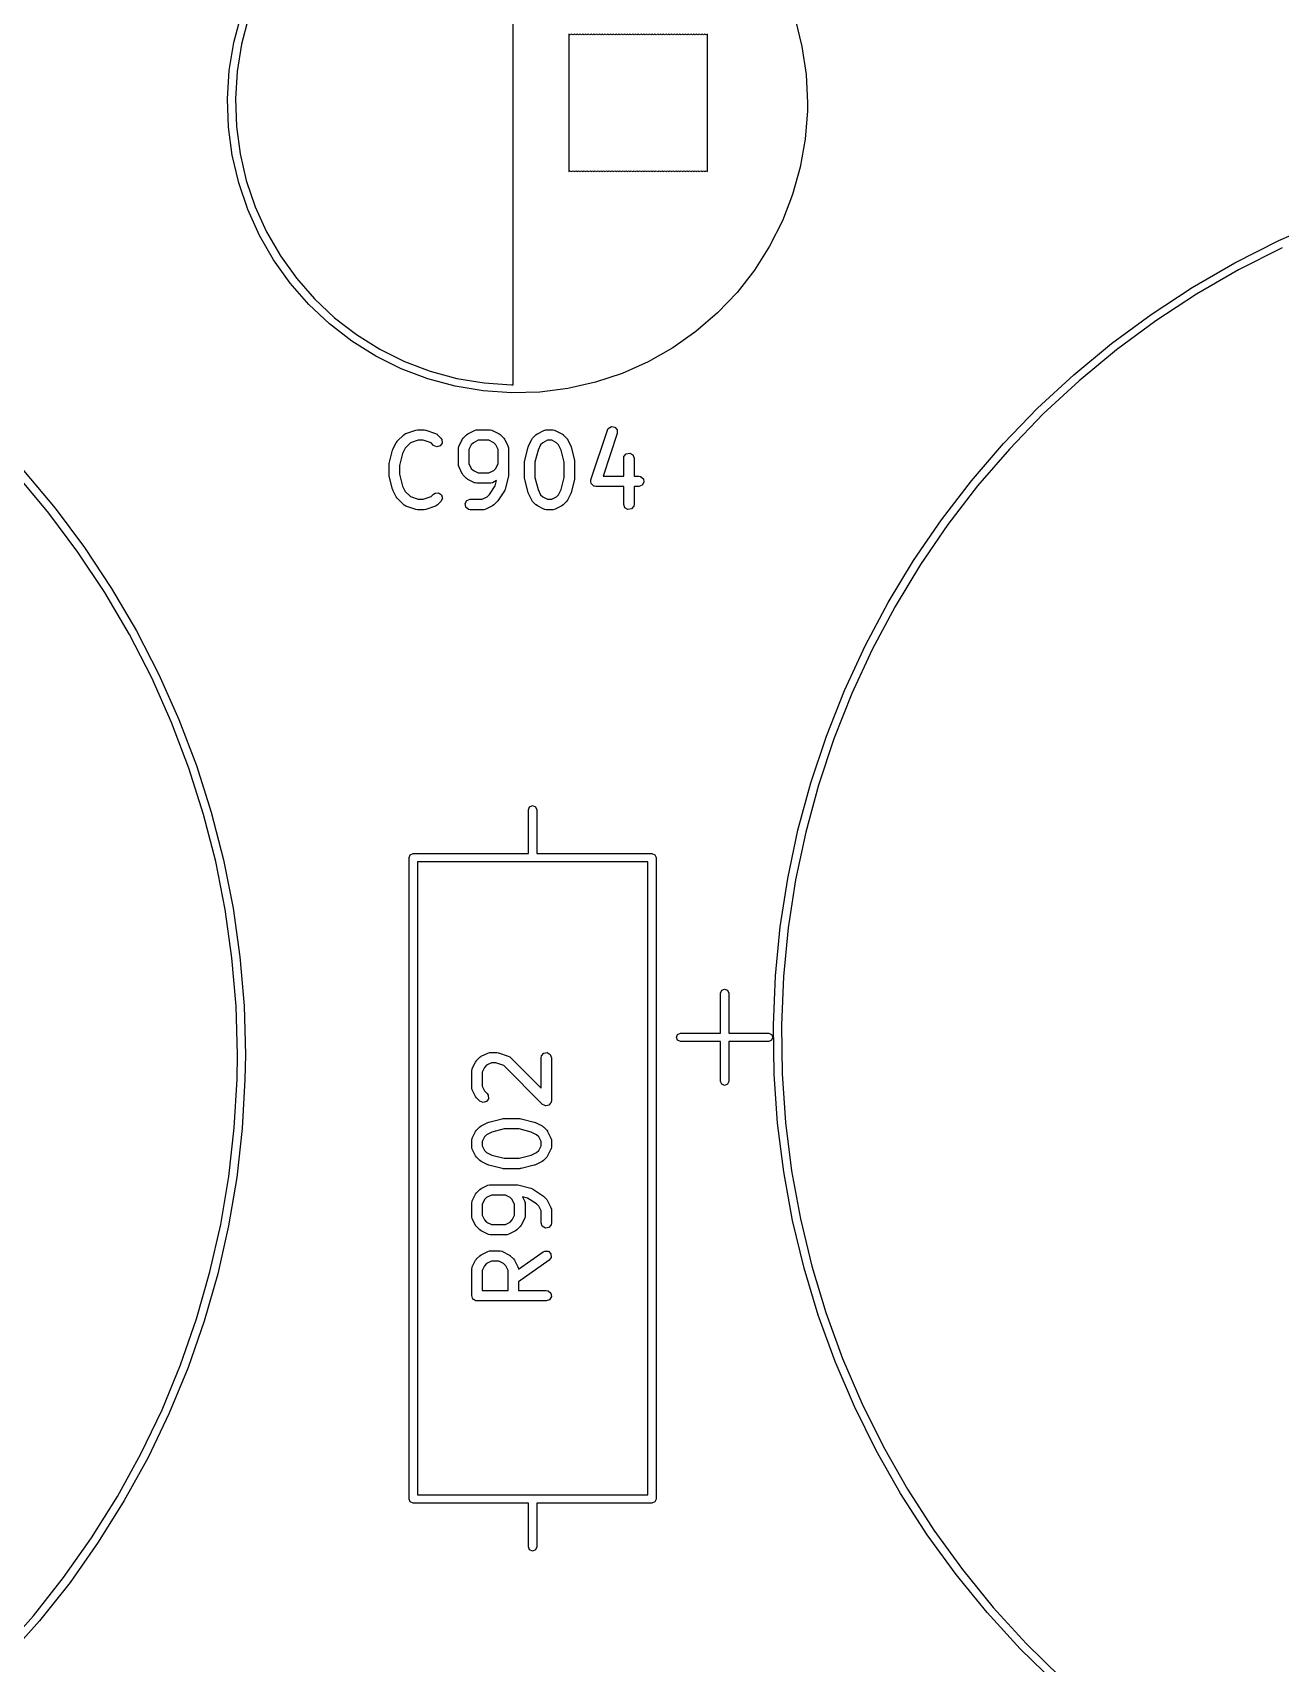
# Model space of a CAD drawing. Extents: x 77.3 to 150, y -138.2 to -51.5.
# Drawn here: x 113.95 to 131.94, y -125.1 to -101.6 of the extents above; entities that cross this region are included whole.
import ezdxf

# ---------------------------------------------------------------- set-up
doc = ezdxf.new("R2010")
doc.units = 0
doc.layers.add('BLACK', color=7, linetype='CONTINUOUS')

msp = doc.modelspace()

# ---------------------------------------------------------------- linework, layer by layer
at = {"layer": 'BLACK', "linetype": 'CONTINUOUS'}
for p, q in [((120.881, -106.679), (120.881, -98.5549)), ((116.852, -101.747), (116.957, -101.352)), ((117.066, -101.387), (116.965, -101.771)), ((124.942, -101.408), (125.041, -101.804)), ((121.682, -101.628), (121.681, -101.628)), ((121.681, -101.628), (121.681, -103.604)), ((121.702, -101.636), (121.682, -101.628)), ((121.722, -101.628), (121.702, -101.636)), ((121.742, -101.636), (121.722, -101.628)), ((121.762, -101.628), (121.742, -101.636)), ((121.782, -101.636), (121.762, -101.628)), ((121.802, -101.628), (121.782, -101.636)), ((121.822, -101.636), (121.802, -101.628)), ((121.842, -101.628), (121.822, -101.636)), ((121.862, -101.636), (121.842, -101.628)), ((121.882, -101.628), (121.862, -101.636)), ((121.902, -101.636), (121.882, -101.628)), ((121.922, -101.628), (121.902, -101.636)), ((121.942, -101.636), (121.922, -101.628)), ((121.962, -101.628), (121.942, -101.636)), ((121.982, -101.636), (121.962, -101.628)), ((122.002, -101.628), (121.982, -101.636)), ((122.022, -101.636), (122.002, -101.628)), ((122.042, -101.628), (122.022, -101.636)), ((122.062, -101.636), (122.042, -101.628)), ((122.082, -101.628), (122.062, -101.636)), ((122.102, -101.636), (122.082, -101.628)), ((122.122, -101.628), (122.102, -101.636)), ((122.142, -101.636), (122.122, -101.628)), ((122.162, -101.628), (122.142, -101.636)), ((122.182, -101.636), (122.162, -101.628)), ((122.202, -101.628), (122.182, -101.636)), ((122.222, -101.636), (122.202, -101.628)), ((122.242, -101.628), (122.222, -101.636)), ((122.262, -101.636), (122.242, -101.628)), ((122.282, -101.628), (122.262, -101.636)), ((122.302, -101.636), (122.282, -101.628)), ((122.322, -101.628), (122.302, -101.636)), ((122.342, -101.636), (122.322, -101.628)), ((122.362, -101.628), (122.342, -101.636)), ((122.382, -101.636), (122.362, -101.628)), ((122.402, -101.628), (122.382, -101.636)), ((122.422, -101.636), (122.402, -101.628)), ((122.442, -101.628), (122.422, -101.636)), ((122.462, -101.636), (122.442, -101.628)), ((122.482, -101.628), (122.462, -101.636)), ((122.502, -101.636), (122.482, -101.628)), ((122.522, -101.628), (122.502, -101.636)), ((122.542, -101.636), (122.522, -101.628)), ((122.562, -101.628), (122.542, -101.636)), ((122.582, -101.636), (122.562, -101.628)), ((122.602, -101.628), (122.582, -101.636)), ((122.622, -101.636), (122.602, -101.628)), ((122.642, -101.628), (122.622, -101.636)), ((122.662, -101.636), (122.642, -101.628)), ((122.682, -101.628), (122.662, -101.636)), ((122.702, -101.636), (122.682, -101.628)), ((122.722, -101.628), (122.702, -101.636)), ((122.742, -101.636), (122.722, -101.628)), ((122.762, -101.628), (122.742, -101.636)), ((122.782, -101.636), (122.762, -101.628)), ((122.802, -101.628), (122.782, -101.636)), ((122.822, -101.636), (122.802, -101.628)), ((122.842, -101.628), (122.822, -101.636)), ((122.862, -101.636), (122.842, -101.628)), ((122.882, -101.628), (122.862, -101.636)), ((122.902, -101.636), (122.882, -101.628)), ((122.922, -101.628), (122.902, -101.636)), ((122.942, -101.636), (122.922, -101.628)), ((122.962, -101.628), (122.942, -101.636)), ((122.982, -101.636), (122.962, -101.628)), ((123.002, -101.628), (122.982, -101.636)), ((123.022, -101.636), (123.002, -101.628)), ((123.042, -101.628), (123.022, -101.636)), ((123.062, -101.636), (123.042, -101.628)), ((123.082, -101.628), (123.062, -101.636)), ((123.102, -101.636), (123.082, -101.628)), ((123.122, -101.628), (123.102, -101.636)), ((123.142, -101.636), (123.122, -101.628)), ((123.162, -101.628), (123.142, -101.636)), ((123.182, -101.636), (123.162, -101.628)), ((123.202, -101.628), (123.182, -101.636)), ((123.222, -101.636), (123.202, -101.628)), ((123.242, -101.628), (123.222, -101.636)), ((123.262, -101.636), (123.242, -101.628)), ((123.282, -101.628), (123.262, -101.636)), ((123.302, -101.636), (123.282, -101.628)), ((123.322, -101.628), (123.302, -101.636)), ((123.342, -101.636), (123.322, -101.628)), ((123.362, -101.628), (123.342, -101.636)), ((123.382, -101.636), (123.362, -101.628)), ((123.402, -101.628), (123.382, -101.636)), ((123.422, -101.636), (123.402, -101.628)), ((123.442, -101.628), (123.422, -101.636)), ((123.462, -101.636), (123.442, -101.628)), ((123.482, -101.628), (123.462, -101.636)), ((123.502, -101.636), (123.482, -101.628)), ((123.522, -101.628), (123.502, -101.636)), ((123.542, -101.636), (123.522, -101.628)), ((123.562, -101.628), (123.542, -101.636)), ((123.582, -101.636), (123.562, -101.628)), ((123.602, -101.628), (123.582, -101.636)), ((123.622, -101.636), (123.602, -101.628)), ((123.642, -101.628), (123.622, -101.636)), ((123.662, -101.636), (123.642, -101.628)), ((123.682, -101.628), (123.662, -101.636)), ((123.682, -103.604), (123.682, -101.628)), ((116.787, -102.15), (116.852, -101.747)), ((116.965, -101.771), (116.901, -102.163)), ((125.041, -101.804), (125.101, -102.208)), ((116.761, -102.558), (116.787, -102.15)), ((116.901, -102.163), (116.876, -102.559)), ((125.101, -102.208), (125.121, -102.616)), ((116.761, -102.559), (116.761, -102.558)), ((116.776, -102.966), (116.761, -102.559)), ((116.876, -102.559), (116.89, -102.956)), ((125.121, -102.616), (125.119, -102.733)), ((125.119, -102.733), (125.088, -103.14)), ((116.83, -103.371), (116.776, -102.966)), ((116.89, -102.956), (116.943, -103.35)), ((116.943, -103.35), (117.033, -103.736)), ((125.088, -103.14), (125.017, -103.542)), ((116.923, -103.768), (116.83, -103.371)), ((121.681, -103.604), (121.682, -103.604)), ((121.682, -103.604), (121.702, -103.596)), ((121.702, -103.596), (121.722, -103.604)), ((121.722, -103.604), (121.742, -103.596)), ((121.742, -103.596), (121.762, -103.604)), ((121.762, -103.604), (121.782, -103.596)), ((121.782, -103.596), (121.802, -103.604)), ((121.802, -103.604), (121.822, -103.596)), ((121.822, -103.596), (121.842, -103.604)), ((121.842, -103.604), (121.862, -103.596)), ((121.862, -103.596), (121.882, -103.604)), ((121.882, -103.604), (121.902, -103.596)), ((121.902, -103.596), (121.922, -103.604)), ((121.922, -103.604), (121.942, -103.596)), ((121.942, -103.596), (121.962, -103.604)), ((121.962, -103.604), (121.982, -103.596)), ((121.982, -103.596), (122.002, -103.604)), ((122.002, -103.604), (122.022, -103.596)), ((122.022, -103.596), (122.042, -103.604)), ((122.042, -103.604), (122.062, -103.596)), ((122.062, -103.596), (122.082, -103.604)), ((122.082, -103.604), (122.102, -103.596)), ((122.102, -103.596), (122.122, -103.604)), ((122.122, -103.604), (122.142, -103.596)), ((122.142, -103.596), (122.162, -103.604)), ((122.162, -103.604), (122.182, -103.596)), ((122.182, -103.596), (122.202, -103.604)), ((122.202, -103.604), (122.222, -103.596)), ((122.222, -103.596), (122.242, -103.604)), ((122.242, -103.604), (122.262, -103.596)), ((122.262, -103.596), (122.282, -103.604)), ((122.282, -103.604), (122.302, -103.596)), ((122.302, -103.596), (122.322, -103.604)), ((122.322, -103.604), (122.342, -103.596)), ((122.342, -103.596), (122.362, -103.604)), ((122.362, -103.604), (122.382, -103.596)), ((122.382, -103.596), (122.402, -103.604)), ((122.402, -103.604), (122.422, -103.596)), ((122.422, -103.596), (122.442, -103.604)), ((122.442, -103.604), (122.462, -103.596)), ((122.462, -103.596), (122.482, -103.604)), ((122.482, -103.604), (122.502, -103.596)), ((122.502, -103.596), (122.522, -103.604)), ((122.522, -103.604), (122.542, -103.596)), ((122.542, -103.596), (122.562, -103.604)), ((122.562, -103.604), (122.582, -103.596)), ((122.582, -103.596), (122.602, -103.604)), ((122.602, -103.604), (122.622, -103.596)), ((122.622, -103.596), (122.642, -103.604)), ((122.642, -103.604), (122.662, -103.596)), ((122.662, -103.596), (122.682, -103.604)), ((122.682, -103.604), (122.702, -103.596)), ((122.702, -103.596), (122.722, -103.604)), ((122.722, -103.604), (122.742, -103.596)), ((122.742, -103.596), (122.762, -103.604)), ((122.762, -103.604), (122.782, -103.596)), ((122.782, -103.596), (122.802, -103.604)), ((122.802, -103.604), (122.822, -103.596)), ((122.822, -103.596), (122.842, -103.604)), ((122.842, -103.604), (122.862, -103.596)), ((122.862, -103.596), (122.882, -103.604)), ((122.882, -103.604), (122.902, -103.596)), ((122.902, -103.596), (122.922, -103.604)), ((122.922, -103.604), (122.942, -103.596)), ((122.942, -103.596), (122.962, -103.604)), ((122.962, -103.604), (122.982, -103.596)), ((122.982, -103.596), (123.002, -103.604)), ((123.002, -103.604), (123.022, -103.596)), ((123.022, -103.596), (123.042, -103.604)), ((123.042, -103.604), (123.062, -103.596)), ((123.062, -103.596), (123.082, -103.604)), ((123.082, -103.604), (123.102, -103.596)), ((123.102, -103.596), (123.122, -103.604)), ((123.122, -103.604), (123.142, -103.596)), ((123.142, -103.596), (123.162, -103.604)), ((123.162, -103.604), (123.182, -103.596)), ((123.182, -103.596), (123.202, -103.604)), ((123.202, -103.604), (123.222, -103.596)), ((123.222, -103.596), (123.242, -103.604)), ((123.242, -103.604), (123.262, -103.596)), ((123.262, -103.596), (123.282, -103.604)), ((123.282, -103.604), (123.302, -103.596)), ((123.302, -103.596), (123.322, -103.604)), ((123.322, -103.604), (123.342, -103.596)), ((123.342, -103.596), (123.362, -103.604)), ((123.362, -103.604), (123.382, -103.596)), ((123.382, -103.596), (123.402, -103.604)), ((123.402, -103.604), (123.422, -103.596)), ((123.422, -103.596), (123.442, -103.604)), ((123.442, -103.604), (123.462, -103.596)), ((123.462, -103.596), (123.482, -103.604)), ((123.482, -103.604), (123.502, -103.596)), ((123.502, -103.596), (123.522, -103.604)), ((123.522, -103.604), (123.542, -103.596)), ((123.542, -103.596), (123.562, -103.604)), ((123.562, -103.604), (123.582, -103.596)), ((123.582, -103.596), (123.602, -103.604)), ((123.602, -103.604), (123.622, -103.596)), ((123.622, -103.596), (123.642, -103.604)), ((123.642, -103.604), (123.662, -103.596)), ((123.662, -103.596), (123.682, -103.604)), ((125.017, -103.542), (124.907, -103.935)), ((117.054, -104.155), (116.923, -103.768)), ((117.033, -103.736), (117.161, -104.112)), ((124.907, -103.935), (124.76, -104.316)), ((117.223, -104.527), (117.054, -104.155)), ((117.161, -104.112), (117.326, -104.474)), ((117.427, -104.88), (117.223, -104.527)), ((117.326, -104.474), (117.524, -104.818)), ((124.76, -104.316), (124.575, -104.681)), ((131.912, -104.601), (132.561, -104.318)), ((124.575, -104.681), (124.357, -105.025)), ((131.28, -104.921), (131.912, -104.601)), ((131.961, -104.705), (131.334, -105.022)), ((117.665, -105.212), (117.427, -104.88)), ((117.524, -104.818), (117.755, -105.141)), ((130.666, -105.275), (131.28, -104.921)), ((117.934, -105.52), (117.665, -105.212)), ((117.755, -105.141), (118.017, -105.44)), ((124.357, -105.025), (124.105, -105.347)), ((131.334, -105.022), (130.727, -105.373)), ((118.017, -105.44), (118.306, -105.712)), ((124.105, -105.347), (123.824, -105.643)), ((130.074, -105.663), (130.666, -105.275)), ((130.727, -105.373), (130.139, -105.757)), ((118.232, -105.799), (117.934, -105.52)), ((118.306, -105.712), (118.621, -105.954)), ((123.824, -105.643), (123.514, -105.91)), ((129.503, -106.083), (130.074, -105.663)), ((118.555, -106.048), (118.232, -105.799)), ((123.514, -105.91), (123.181, -106.145)), ((130.139, -105.757), (129.574, -106.174)), ((118.902, -106.265), (118.555, -106.048)), ((118.621, -105.954), (118.958, -106.164)), ((118.958, -106.164), (119.314, -106.341)), ((123.181, -106.145), (122.826, -106.347)), ((128.958, -106.535), (129.503, -106.083)), ((129.574, -106.174), (129.034, -106.621)), ((119.267, -106.446), (118.902, -106.265)), ((119.314, -106.341), (119.685, -106.482)), ((122.826, -106.347), (122.452, -106.513)), ((119.649, -106.591), (119.267, -106.446)), ((120.043, -106.698), (119.649, -106.591)), ((119.685, -106.482), (120.068, -106.586)), ((120.068, -106.586), (120.46, -106.652)), ((120.46, -106.652), (120.856, -106.68)), ((122.065, -106.642), (121.667, -106.732)), ((122.452, -106.513), (122.065, -106.642)), ((128.438, -107.016), (128.958, -106.535)), ((129.034, -106.621), (128.519, -107.098)), ((120.446, -106.767), (120.043, -106.698)), ((120.853, -106.795), (120.446, -106.767)), ((121.262, -106.784), (120.853, -106.795)), ((120.856, -106.68), (120.881, -106.679)), ((121.667, -106.732), (121.262, -106.784)), ((127.946, -107.525), (128.438, -107.016)), ((128.519, -107.098), (128.031, -107.603)), ((119.333, -107.379), (119.476, -107.331)), ((119.476, -107.331), (119.498, -107.328)), ((119.498, -107.328), (119.499, -107.327)), ((119.499, -107.327), (119.594, -107.327)), ((119.594, -107.327), (119.617, -107.331)), ((119.617, -107.331), (119.618, -107.331)), ((119.618, -107.331), (119.761, -107.379)), ((120.228, -107.383), (120.323, -107.335)), ((120.323, -107.335), (120.348, -107.328)), ((120.348, -107.328), (120.352, -107.329)), ((120.352, -107.329), (120.356, -107.327)), ((120.356, -107.327), (120.547, -107.327)), ((120.547, -107.327), (120.573, -107.332)), ((120.573, -107.332), (120.576, -107.335)), ((120.576, -107.335), (120.58, -107.335)), ((120.58, -107.335), (120.676, -107.383)), ((121.228, -107.383), (121.323, -107.335)), ((121.323, -107.335), (121.348, -107.328)), ((121.348, -107.328), (121.352, -107.329)), ((121.352, -107.329), (121.356, -107.327)), ((121.356, -107.327), (121.452, -107.327)), ((121.452, -107.327), (121.477, -107.332)), ((121.477, -107.332), (121.481, -107.335)), ((121.481, -107.335), (121.485, -107.335)), ((121.485, -107.335), (121.58, -107.383)), ((122, -108.045), (122.238, -107.331)), ((122.238, -107.331), (122.25, -107.308)), ((122.25, -107.308), (122.294, -107.281)), ((122.294, -107.281), (122.344, -107.289)), ((122.344, -107.289), (122.379, -107.327)), ((122.379, -107.327), (122.38, -107.378)), ((119.146, -107.607), (119.194, -107.512)), ((119.194, -107.512), (119.207, -107.494)), ((119.207, -107.494), (119.208, -107.492)), ((119.208, -107.492), (119.303, -107.397)), ((119.323, -107.59), (119.284, -107.667)), ((119.303, -107.397), (119.325, -107.382)), ((119.397, -107.516), (119.323, -107.59)), ((119.325, -107.382), (119.329, -107.382)), ((119.329, -107.382), (119.333, -107.379)), ((119.511, -107.477), (119.397, -107.516)), ((119.582, -107.477), (119.511, -107.477)), ((119.697, -107.516), (119.582, -107.477)), ((119.732, -107.551), (119.697, -107.516)), ((119.778, -107.572), (119.732, -107.551)), ((119.761, -107.379), (119.784, -107.391)), ((119.828, -107.559), (119.778, -107.572)), ((119.784, -107.391), (119.786, -107.395)), ((119.786, -107.395), (119.79, -107.397)), ((119.79, -107.397), (119.838, -107.445)), ((119.857, -107.517), (119.828, -107.559)), ((119.838, -107.445), (119.853, -107.466)), ((119.853, -107.466), (119.857, -107.517)), ((120.091, -107.593), (120.095, -107.567)), ((120.091, -107.831), (120.091, -107.593)), ((120.095, -107.567), (120.098, -107.564)), ((120.098, -107.564), (120.099, -107.559)), ((120.099, -107.559), (120.146, -107.464)), ((120.146, -107.464), (120.16, -107.446)), ((120.16, -107.445), (120.208, -107.397)), ((120.16, -107.446), (120.16, -107.445)), ((120.208, -107.397), (120.226, -107.384)), ((120.226, -107.384), (120.228, -107.383)), ((120.275, -107.542), (120.241, -107.611)), ((120.306, -107.512), (120.275, -107.542)), ((120.374, -107.477), (120.306, -107.512)), ((120.529, -107.477), (120.374, -107.477)), ((120.598, -107.512), (120.529, -107.477)), ((120.628, -107.542), (120.598, -107.512)), ((120.662, -107.611), (120.628, -107.542)), ((120.676, -107.383), (120.694, -107.396)), ((120.694, -107.396), (120.695, -107.397)), ((120.695, -107.397), (120.743, -107.445)), ((120.743, -107.445), (120.756, -107.463)), ((120.756, -107.463), (120.757, -107.464)), ((120.757, -107.464), (120.804, -107.559)), ((120.804, -107.559), (120.812, -107.584)), ((120.812, -107.584), (120.811, -107.589)), ((120.811, -107.589), (120.812, -107.593)), ((120.812, -107.593), (120.812, -107.974)), ((121.046, -107.765), (121.093, -107.575)), ((121.093, -107.575), (121.098, -107.563)), ((121.098, -107.563), (121.099, -107.559)), ((121.099, -107.559), (121.146, -107.464)), ((121.146, -107.464), (121.16, -107.446)), ((121.16, -107.445), (121.208, -107.397)), ((121.16, -107.446), (121.16, -107.445)), ((121.208, -107.397), (121.226, -107.384)), ((121.226, -107.384), (121.228, -107.383)), ((121.275, -107.542), (121.237, -107.619)), ((121.306, -107.512), (121.275, -107.542)), ((121.374, -107.477), (121.306, -107.512)), ((121.434, -107.477), (121.374, -107.477)), ((121.502, -107.512), (121.434, -107.477)), ((121.533, -107.542), (121.502, -107.512)), ((121.571, -107.619), (121.533, -107.542)), ((121.58, -107.383), (121.598, -107.396)), ((121.598, -107.396), (121.6, -107.397)), ((121.6, -107.397), (121.648, -107.445)), ((121.648, -107.445), (121.66, -107.463)), ((121.66, -107.463), (121.662, -107.464)), ((121.662, -107.464), (121.709, -107.559)), ((121.709, -107.559), (121.713, -107.572)), ((121.713, -107.572), (121.715, -107.575)), ((121.715, -107.575), (121.762, -107.765)), ((122.38, -107.378), (122.175, -107.994)), ((127.483, -108.061), (127.946, -107.525)), ((119.091, -107.831), (119.094, -107.816)), ((119.091, -107.974), (119.091, -107.831)), ((119.093, -107.813), (119.141, -107.622)), ((119.094, -107.816), (119.093, -107.813)), ((119.141, -107.622), (119.146, -107.61)), ((119.146, -107.61), (119.146, -107.607)), ((119.284, -107.667), (119.241, -107.84)), ((120.092, -107.835), (120.091, -107.831)), ((120.241, -107.611), (120.241, -107.813)), ((120.241, -107.813), (120.275, -107.882)), ((120.628, -107.882), (120.662, -107.813)), ((120.662, -107.813), (120.662, -107.611)), ((121.043, -107.783), (121.046, -107.769)), ((121.043, -108.021), (121.043, -107.783)), ((121.046, -107.769), (121.046, -107.765)), ((121.237, -107.619), (121.193, -107.793)), ((121.193, -107.793), (121.193, -108.012)), ((121.615, -107.793), (121.571, -107.619)), ((121.615, -108.012), (121.615, -107.793)), ((121.762, -107.765), (121.764, -107.78)), ((121.764, -107.78), (121.765, -107.783)), ((121.765, -107.783), (121.765, -108.021)), ((122.472, -107.736), (122.476, -107.71)), ((122.472, -107.994), (122.472, -107.736)), ((122.476, -107.71), (122.509, -107.671)), ((122.509, -107.671), (122.56, -107.662)), ((122.56, -107.662), (122.604, -107.688)), ((122.604, -107.688), (122.622, -107.736)), ((122.622, -107.736), (122.622, -107.994)), ((128.031, -107.603), (127.572, -108.134)), ((114.186, -108.525), (113.734, -107.987)), ((113.82, -107.911), (114.276, -108.453)), ((119.092, -107.977), (119.091, -107.974)), ((119.093, -107.992), (119.092, -107.977)), ((119.141, -108.182), (119.093, -107.992)), ((119.241, -107.84), (119.241, -107.965)), ((119.241, -107.965), (119.284, -108.138)), ((120.091, -107.84), (120.092, -107.835)), ((120.099, -107.864), (120.091, -107.84)), ((120.146, -107.96), (120.099, -107.864)), ((120.148, -107.961), (120.146, -107.96)), ((120.16, -107.979), (120.148, -107.961)), ((120.208, -108.027), (120.16, -107.979)), ((120.21, -108.028), (120.208, -108.027)), ((120.228, -108.041), (120.21, -108.028)), ((120.323, -108.089), (120.228, -108.041)), ((120.275, -107.882), (120.306, -107.912)), ((120.306, -107.912), (120.374, -107.946)), ((120.374, -107.946), (120.529, -107.946)), ((120.529, -107.946), (120.598, -107.912)), ((120.639, -108.059), (120.58, -108.089)), ((120.598, -107.912), (120.628, -107.882)), ((120.62, -108.133), (120.639, -108.059)), ((120.81, -107.992), (120.762, -108.182)), ((120.812, -107.974), (120.81, -107.989)), ((120.81, -107.989), (120.81, -107.992)), ((121.044, -108.025), (121.043, -108.021)), ((121.046, -108.04), (121.044, -108.025)), ((121.093, -108.23), (121.046, -108.04)), ((121.193, -108.012), (121.237, -108.186)), ((121.571, -108.186), (121.615, -108.012)), ((121.762, -108.04), (121.715, -108.23)), ((121.765, -108.021), (121.762, -108.036)), ((121.762, -108.036), (121.762, -108.04)), ((121.997, -108.056), (122, -108.051)), ((122, -108.076), (121.997, -108.056)), ((122, -108.051), (122, -108.045)), ((122.175, -107.994), (122.472, -107.994)), ((122.622, -107.994), (122.69, -107.994)), ((122.69, -107.994), (122.715, -107.999)), ((122.715, -107.999), (122.755, -108.032)), ((122.755, -108.032), (122.764, -108.082)), ((127.051, -108.623), (127.483, -108.061)), ((119.143, -108.185), (119.141, -108.182)), ((119.146, -108.198), (119.143, -108.185)), ((119.194, -108.293), (119.146, -108.198)), ((119.195, -108.294), (119.194, -108.293)), ((119.208, -108.313), (119.195, -108.294)), ((119.284, -108.138), (119.323, -108.215)), ((119.323, -108.215), (119.397, -108.289)), ((119.397, -108.289), (119.511, -108.327)), ((119.582, -108.327), (119.697, -108.289)), ((119.697, -108.289), (119.732, -108.254)), ((119.732, -108.254), (119.753, -108.239)), ((119.753, -108.239), (119.804, -108.235)), ((119.804, -108.235), (119.846, -108.264)), ((119.846, -108.264), (119.86, -108.314)), ((120.327, -108.089), (120.323, -108.089)), ((120.331, -108.092), (120.327, -108.089)), ((120.356, -108.096), (120.331, -108.092)), ((120.547, -108.096), (120.356, -108.096)), ((120.434, -108.327), (120.502, -108.293)), ((120.502, -108.293), (120.536, -108.259)), ((120.536, -108.259), (120.62, -108.133)), ((120.551, -108.095), (120.547, -108.096)), ((120.555, -108.096), (120.551, -108.095)), ((120.58, -108.089), (120.555, -108.096)), ((120.752, -108.206), (120.657, -108.349)), ((120.762, -108.182), (120.752, -108.205)), ((120.752, -108.205), (120.752, -108.206)), ((121.095, -108.233), (121.093, -108.23)), ((121.099, -108.245), (121.095, -108.233)), ((121.146, -108.341), (121.099, -108.245)), ((121.237, -108.186), (121.275, -108.263)), ((121.275, -108.263), (121.306, -108.293)), ((121.306, -108.293), (121.374, -108.327)), ((121.434, -108.327), (121.502, -108.293)), ((121.502, -108.293), (121.533, -108.263)), ((121.533, -108.263), (121.571, -108.186)), ((121.709, -108.245), (121.662, -108.341)), ((121.71, -108.242), (121.709, -108.245)), ((121.715, -108.23), (121.71, -108.242)), ((122.001, -108.097), (122, -108.076)), ((122.005, -108.101), (122.001, -108.097)), ((122.006, -108.107), (122.005, -108.101)), ((122.021, -108.12), (122.006, -108.107)), ((122.035, -108.135), (122.021, -108.12)), ((122.041, -108.136), (122.035, -108.135)), ((122.045, -108.14), (122.041, -108.136)), ((122.071, -108.144), (122.045, -108.14)), ((122.472, -108.144), (122.071, -108.144)), ((122.472, -108.402), (122.472, -108.144)), ((122.69, -108.144), (122.622, -108.144)), ((122.622, -108.144), (122.622, -108.402)), ((122.738, -108.126), (122.69, -108.144)), ((122.764, -108.082), (122.738, -108.126)), ((127.572, -108.134), (127.144, -108.69)), ((114.606, -109.087), (114.186, -108.525)), ((114.276, -108.453), (114.7, -109.021)), ((119.303, -108.408), (119.208, -108.313)), ((119.307, -108.41), (119.303, -108.408)), ((119.31, -108.414), (119.307, -108.41)), ((119.333, -108.426), (119.31, -108.414)), ((119.476, -108.474), (119.333, -108.426)), ((119.477, -108.473), (119.476, -108.474)), ((119.499, -108.477), (119.477, -108.473)), ((119.594, -108.477), (119.499, -108.477)), ((119.511, -108.327), (119.582, -108.327)), ((119.596, -108.477), (119.594, -108.477)), ((119.618, -108.474), (119.596, -108.477)), ((119.761, -108.426), (119.618, -108.474)), ((119.765, -108.423), (119.761, -108.426)), ((119.769, -108.423), (119.765, -108.423)), ((119.79, -108.408), (119.769, -108.423)), ((119.838, -108.36), (119.79, -108.408)), ((119.86, -108.314), (119.838, -108.36)), ((120.187, -108.389), (120.213, -108.345)), ((120.196, -108.44), (120.187, -108.389)), ((120.235, -108.473), (120.196, -108.44)), ((120.213, -108.345), (120.261, -108.327)), ((120.261, -108.477), (120.235, -108.473)), ((120.261, -108.327), (120.434, -108.327)), ((120.452, -108.477), (120.261, -108.477)), ((120.456, -108.476), (120.452, -108.477)), ((120.46, -108.477), (120.456, -108.476)), ((120.485, -108.469), (120.46, -108.477)), ((120.58, -108.422), (120.485, -108.469)), ((120.582, -108.421), (120.58, -108.422)), ((120.6, -108.408), (120.582, -108.421)), ((120.648, -108.36), (120.6, -108.408)), ((120.649, -108.357), (120.648, -108.36)), ((120.657, -108.349), (120.649, -108.357)), ((121.148, -108.342), (121.146, -108.341)), ((121.16, -108.36), (121.148, -108.342)), ((121.208, -108.408), (121.16, -108.36)), ((121.21, -108.408), (121.208, -108.408)), ((121.228, -108.422), (121.21, -108.408)), ((121.323, -108.469), (121.228, -108.422)), ((121.327, -108.47), (121.323, -108.469)), ((121.331, -108.473), (121.327, -108.47)), ((121.356, -108.477), (121.331, -108.473)), ((121.452, -108.477), (121.356, -108.477)), ((121.374, -108.327), (121.434, -108.327)), ((121.456, -108.476), (121.452, -108.477)), ((121.46, -108.477), (121.456, -108.476)), ((121.485, -108.469), (121.46, -108.477)), ((121.58, -108.422), (121.485, -108.469)), ((121.582, -108.421), (121.58, -108.422)), ((121.6, -108.408), (121.582, -108.421)), ((121.648, -108.36), (121.6, -108.408)), ((121.662, -108.341), (121.648, -108.359)), ((121.648, -108.359), (121.648, -108.36)), ((122.489, -108.451), (122.472, -108.402)), ((122.534, -108.476), (122.489, -108.451)), ((122.584, -108.467), (122.534, -108.476)), ((122.617, -108.428), (122.584, -108.467)), ((122.622, -108.402), (122.617, -108.428)), ((126.651, -109.207), (127.051, -108.623)), ((127.144, -108.69), (126.748, -109.269)), ((114.994, -109.672), (114.606, -109.087)), ((114.7, -109.021), (115.092, -109.611)), ((126.284, -109.813), (126.651, -109.207)), ((126.748, -109.269), (126.384, -109.87)), ((115.35, -110.277), (114.994, -109.672)), ((115.092, -109.611), (115.45, -110.222)), ((125.951, -110.438), (126.284, -109.813)), ((126.384, -109.87), (126.054, -110.489)), ((115.67, -110.901), (115.35, -110.277)), ((115.45, -110.222), (115.774, -110.852)), ((125.654, -111.081), (125.951, -110.438)), ((126.054, -110.489), (125.76, -111.127)), ((115.774, -110.852), (116.062, -111.499)), ((115.956, -111.542), (115.67, -110.901)), ((125.394, -111.74), (125.654, -111.081)), ((125.76, -111.127), (125.502, -111.779)), ((116.205, -112.199), (115.956, -111.542)), ((116.062, -111.499), (116.314, -112.161)), ((125.17, -112.412), (125.394, -111.74)), ((125.502, -111.779), (125.28, -112.445)), ((116.417, -112.868), (116.205, -112.199)), ((116.314, -112.161), (116.528, -112.836)), ((124.984, -113.096), (125.17, -112.412)), ((125.28, -112.445), (125.096, -113.123)), ((121.098, -112.8), (121.116, -112.758)), ((121.116, -112.758), (121.158, -112.74)), ((121.158, -112.74), (121.2, -112.758)), ((121.2, -112.758), (121.218, -112.8)), ((116.592, -113.547), (116.417, -112.868)), ((116.528, -112.836), (116.704, -113.522)), ((121.098, -113.43), (121.098, -112.8)), ((121.218, -112.8), (121.218, -113.43)), ((124.837, -113.788), (124.984, -113.096)), ((125.096, -113.123), (124.95, -113.809)), ((119.378, -113.49), (119.396, -113.448)), ((119.396, -113.448), (119.438, -113.43)), ((119.438, -113.43), (121.098, -113.43)), ((121.218, -113.43), (122.878, -113.43)), ((122.878, -113.43), (122.92, -113.448)), ((122.92, -113.448), (122.938, -113.49)), ((116.728, -114.236), (116.592, -113.547)), ((116.704, -113.522), (116.842, -114.217)), ((119.378, -122.73), (119.378, -113.49)), ((122.818, -113.55), (119.498, -113.55)), ((119.498, -113.55), (119.498, -122.67)), ((122.818, -122.67), (122.818, -113.55)), ((122.938, -113.49), (122.938, -122.73)), ((124.729, -114.488), (124.837, -113.788)), ((124.95, -113.809), (124.843, -114.503)), ((116.826, -114.931), (116.728, -114.236)), ((116.842, -114.217), (116.94, -114.918)), ((124.659, -115.193), (124.729, -114.488)), ((124.843, -114.503), (124.774, -115.201)), ((116.885, -115.63), (116.826, -114.931)), ((116.94, -114.918), (117, -115.624)), ((124.63, -115.901), (124.659, -115.193)), ((124.774, -115.201), (124.745, -115.903)), ((123.867, -115.443), (123.884, -115.401)), ((123.867, -116.018), (123.867, -115.443)), ((123.884, -115.401), (123.927, -115.383)), ((123.927, -115.383), (123.969, -115.401)), ((123.969, -115.401), (123.987, -115.443)), ((123.987, -115.443), (123.987, -116.018)), ((116.904, -116.332), (116.885, -115.63)), ((117, -115.624), (117.019, -116.332)), ((123.232, -116.078), (123.249, -116.036)), ((123.249, -116.036), (123.292, -116.018)), ((123.292, -116.018), (123.867, -116.018)), ((123.987, -116.018), (124.562, -116.018)), ((124.562, -116.018), (124.604, -116.036)), ((124.604, -116.036), (124.622, -116.078)), ((124.63, -115.903), (124.63, -115.901)), ((124.64, -116.609), (124.63, -115.903)), ((124.745, -115.903), (124.755, -116.604)), ((123.249, -116.12), (123.232, -116.078)), ((123.292, -116.138), (123.249, -116.12)), ((123.867, -116.138), (123.292, -116.138)), ((123.867, -116.713), (123.867, -116.138)), ((124.562, -116.138), (123.987, -116.138)), ((123.987, -116.138), (123.987, -116.713)), ((124.604, -116.12), (124.562, -116.138)), ((124.622, -116.078), (124.604, -116.12)), ((116.899, -116.683), (116.904, -116.332)), ((117.019, -116.332), (117.014, -116.686)), ((120.289, -116.529), (120.337, -116.434)), ((120.337, -116.434), (120.35, -116.416)), ((120.35, -116.416), (120.351, -116.414)), ((120.351, -116.414), (120.399, -116.366)), ((120.399, -116.366), (120.417, -116.354)), ((120.417, -116.354), (120.418, -116.352)), ((120.418, -116.352), (120.513, -116.305)), ((120.466, -116.512), (120.431, -116.58)), ((120.496, -116.481), (120.466, -116.512)), ((120.565, -116.447), (120.496, -116.481)), ((120.513, -116.305), (120.538, -116.297)), ((120.538, -116.297), (120.543, -116.298)), ((120.543, -116.298), (120.547, -116.297)), ((120.547, -116.297), (120.642, -116.297)), ((120.63, -116.447), (120.565, -116.447)), ((120.744, -116.485), (120.63, -116.447)), ((120.642, -116.297), (120.664, -116.301)), ((120.664, -116.301), (120.666, -116.301)), ((120.666, -116.301), (120.809, -116.348)), ((121.303, -117.044), (120.744, -116.485)), ((120.809, -116.348), (120.832, -116.361)), ((120.832, -116.361), (120.834, -116.365)), ((120.834, -116.365), (120.838, -116.366)), ((120.838, -116.366), (121.281, -116.81)), ((121.281, -116.372), (121.286, -116.346)), ((121.281, -116.81), (121.281, -116.372)), ((121.286, -116.346), (121.319, -116.307)), ((121.319, -116.307), (121.369, -116.298)), ((121.369, -116.298), (121.414, -116.324)), ((121.414, -116.324), (121.431, -116.372)), ((121.431, -116.372), (121.431, -116.991)), ((116.86, -117.384), (116.899, -116.683)), ((117.014, -116.686), (116.975, -117.393)), ((120.281, -116.562), (120.286, -116.537)), ((120.281, -116.8), (120.281, -116.562)), ((120.286, -116.537), (120.289, -116.533)), ((120.289, -116.533), (120.289, -116.529)), ((120.431, -116.58), (120.431, -116.783)), ((123.884, -116.755), (123.867, -116.713)), ((123.927, -116.773), (123.884, -116.755)), ((123.969, -116.755), (123.927, -116.773)), ((123.987, -116.713), (123.969, -116.755)), ((124.689, -117.316), (124.64, -116.609)), ((124.755, -116.604), (124.804, -117.304)), ((120.283, -116.805), (120.281, -116.8)), ((120.282, -116.809), (120.283, -116.805)), ((120.289, -116.834), (120.282, -116.809)), ((120.337, -116.929), (120.289, -116.834)), ((120.338, -116.93), (120.337, -116.929)), ((120.351, -116.949), (120.338, -116.93)), ((120.399, -116.996), (120.351, -116.949)), ((120.431, -116.783), (120.466, -116.851)), ((120.466, -116.851), (120.505, -116.89)), ((120.524, -116.963), (120.495, -117.005)), ((120.505, -116.89), (120.52, -116.912)), ((120.52, -116.912), (120.524, -116.963)), ((121.431, -116.991), (121.429, -117.007)), ((120.445, -117.018), (120.399, -116.996)), ((120.495, -117.005), (120.445, -117.018)), ((121.324, -117.054), (121.303, -117.044)), ((121.343, -117.065), (121.324, -117.054)), ((121.347, -117.064), (121.343, -117.065)), ((121.35, -117.066), (121.347, -117.064)), ((121.372, -117.06), (121.35, -117.066)), ((121.394, -117.056), (121.372, -117.06)), ((121.396, -117.053), (121.394, -117.056)), ((121.399, -117.052), (121.396, -117.053)), ((121.412, -117.034), (121.399, -117.052)), ((121.427, -117.017), (121.412, -117.034)), ((121.428, -117.012), (121.427, -117.017)), ((121.429, -117.01), (121.428, -117.012)), ((121.429, -117.007), (121.429, -117.01)), ((116.782, -118.081), (116.86, -117.384)), ((116.975, -117.393), (116.896, -118.097)), ((120.289, -117.529), (120.337, -117.434)), ((120.337, -117.434), (120.35, -117.416)), ((120.35, -117.416), (120.351, -117.414)), ((120.351, -117.414), (120.399, -117.366)), ((120.399, -117.366), (120.417, -117.354)), ((120.417, -117.354), (120.418, -117.352)), ((120.418, -117.352), (120.513, -117.305)), ((120.573, -117.443), (120.496, -117.481)), ((120.513, -117.305), (120.526, -117.301)), ((120.526, -117.301), (120.529, -117.299)), ((120.529, -117.299), (120.719, -117.252)), ((120.747, -117.399), (120.573, -117.443)), ((120.719, -117.252), (120.734, -117.25)), ((120.734, -117.25), (120.737, -117.249)), ((120.737, -117.249), (120.975, -117.249)), ((120.966, -117.399), (120.747, -117.399)), ((121.14, -117.443), (120.966, -117.399)), ((120.975, -117.249), (120.99, -117.252)), ((120.99, -117.252), (120.994, -117.252)), ((120.994, -117.252), (121.184, -117.299)), ((121.217, -117.481), (121.14, -117.443)), ((121.184, -117.299), (121.196, -117.304)), ((121.196, -117.304), (121.199, -117.305)), ((121.199, -117.305), (121.295, -117.352)), ((121.295, -117.352), (121.313, -117.366)), ((121.313, -117.366), (121.314, -117.366)), ((121.314, -117.366), (121.362, -117.414)), ((121.362, -117.414), (121.375, -117.432)), ((121.375, -117.432), (121.376, -117.434)), ((121.376, -117.434), (121.423, -117.529)), ((124.778, -118.018), (124.689, -117.316)), ((124.804, -117.304), (124.892, -118.001)), ((120.281, -117.562), (120.286, -117.537)), ((120.281, -117.658), (120.281, -117.562)), ((120.283, -117.662), (120.281, -117.658)), ((120.282, -117.666), (120.283, -117.662)), ((120.289, -117.691), (120.282, -117.666)), ((120.286, -117.537), (120.289, -117.533)), ((120.289, -117.533), (120.289, -117.529)), ((120.337, -117.786), (120.289, -117.691)), ((120.466, -117.512), (120.431, -117.58)), ((120.431, -117.58), (120.431, -117.64)), ((120.431, -117.64), (120.466, -117.708)), ((120.496, -117.481), (120.466, -117.512)), ((121.247, -117.512), (121.217, -117.481)), ((121.281, -117.58), (121.247, -117.512)), ((121.247, -117.708), (121.281, -117.64)), ((121.281, -117.64), (121.281, -117.58)), ((121.423, -117.691), (121.376, -117.786)), ((121.423, -117.529), (121.431, -117.554)), ((121.424, -117.687), (121.423, -117.691)), ((121.427, -117.683), (121.424, -117.687)), ((121.431, -117.658), (121.427, -117.683)), ((121.431, -117.554), (121.43, -117.558)), ((121.43, -117.558), (121.431, -117.562)), ((121.431, -117.562), (121.431, -117.658)), ((120.338, -117.788), (120.337, -117.786)), ((120.351, -117.806), (120.338, -117.788)), ((120.399, -117.854), (120.351, -117.806)), ((120.4, -117.854), (120.399, -117.854)), ((120.418, -117.868), (120.4, -117.854)), ((120.513, -117.915), (120.418, -117.868)), ((120.466, -117.708), (120.496, -117.739)), ((120.496, -117.739), (120.573, -117.777)), ((120.517, -117.916), (120.513, -117.915)), ((120.529, -117.921), (120.517, -117.916)), ((120.719, -117.968), (120.529, -117.921)), ((120.573, -117.777), (120.747, -117.821)), ((120.747, -117.821), (120.966, -117.821)), ((120.966, -117.821), (121.14, -117.777)), ((121.184, -117.921), (120.994, -117.968)), ((121.14, -117.777), (121.217, -117.739)), ((121.187, -117.919), (121.184, -117.921)), ((121.199, -117.915), (121.187, -117.919)), ((121.295, -117.868), (121.199, -117.915)), ((121.217, -117.739), (121.247, -117.708)), ((121.296, -117.866), (121.295, -117.868)), ((121.314, -117.854), (121.296, -117.866)), ((121.362, -117.806), (121.314, -117.854)), ((121.376, -117.786), (121.362, -117.804)), ((121.362, -117.804), (121.362, -117.806)), ((116.665, -118.773), (116.782, -118.081)), ((116.896, -118.097), (116.778, -118.796)), ((120.723, -117.968), (120.719, -117.968)), ((120.737, -117.971), (120.723, -117.968)), ((120.975, -117.971), (120.737, -117.971)), ((120.979, -117.97), (120.975, -117.971)), ((120.994, -117.968), (120.979, -117.97)), ((124.906, -118.715), (124.778, -118.018)), ((124.892, -118.001), (125.018, -118.691)), ((120.289, -118.434), (120.337, -118.338)), ((120.337, -118.338), (120.35, -118.32)), ((120.35, -118.32), (120.351, -118.319)), ((120.351, -118.319), (120.399, -118.271)), ((120.399, -118.271), (120.417, -118.258)), ((120.417, -118.258), (120.418, -118.257)), ((120.418, -118.257), (120.513, -118.21)), ((120.496, -118.386), (120.466, -118.416)), ((120.565, -118.352), (120.496, -118.386)), ((120.513, -118.21), (120.538, -118.202)), ((120.538, -118.202), (120.543, -118.203)), ((120.543, -118.203), (120.547, -118.202)), ((120.547, -118.202), (120.928, -118.202)), ((120.767, -118.352), (120.565, -118.352)), ((120.836, -118.386), (120.767, -118.352)), ((120.866, -118.416), (120.836, -118.386)), ((120.928, -118.202), (120.943, -118.204)), ((120.943, -118.204), (120.946, -118.204)), ((120.946, -118.204), (121.136, -118.252)), ((121.087, -118.394), (121.013, -118.375)), ((121.013, -118.375), (121.043, -118.434)), ((121.213, -118.478), (121.087, -118.394)), ((121.136, -118.252), (121.159, -118.262)), ((121.159, -118.262), (121.16, -118.262)), ((121.16, -118.262), (121.303, -118.357)), ((121.303, -118.357), (121.311, -118.365)), ((121.311, -118.365), (121.314, -118.366)), ((121.314, -118.366), (121.362, -118.414)), ((120.281, -118.467), (120.286, -118.441)), ((120.281, -118.658), (120.281, -118.467)), ((120.286, -118.441), (120.289, -118.438)), ((120.289, -118.438), (120.289, -118.434)), ((120.466, -118.416), (120.431, -118.485)), ((120.431, -118.485), (120.431, -118.64)), ((120.9, -118.485), (120.866, -118.416)), ((120.9, -118.64), (120.9, -118.485)), ((121.043, -118.434), (121.05, -118.459)), ((121.05, -118.459), (121.049, -118.463)), ((121.049, -118.463), (121.05, -118.467)), ((121.05, -118.467), (121.05, -118.658)), ((121.247, -118.512), (121.213, -118.478)), ((121.281, -118.58), (121.247, -118.512)), ((121.281, -118.753), (121.281, -118.58)), ((121.362, -118.414), (121.375, -118.432)), ((121.375, -118.432), (121.376, -118.434)), ((121.376, -118.434), (121.423, -118.529)), ((121.423, -118.529), (121.431, -118.554)), ((121.431, -118.554), (121.43, -118.558)), ((121.43, -118.558), (121.431, -118.562)), ((121.431, -118.562), (121.431, -118.753)), ((116.509, -119.458), (116.665, -118.773)), ((116.778, -118.796), (116.621, -119.486)), ((120.283, -118.662), (120.281, -118.658)), ((120.282, -118.666), (120.283, -118.662)), ((120.289, -118.691), (120.282, -118.666)), ((120.337, -118.786), (120.289, -118.691)), ((120.338, -118.788), (120.337, -118.786)), ((120.351, -118.806), (120.338, -118.788)), ((120.399, -118.854), (120.351, -118.806)), ((120.4, -118.854), (120.399, -118.854)), ((120.418, -118.868), (120.4, -118.854)), ((120.513, -118.915), (120.418, -118.868)), ((120.431, -118.64), (120.466, -118.708)), ((120.466, -118.708), (120.496, -118.739)), ((120.496, -118.739), (120.565, -118.773)), ((120.565, -118.773), (120.767, -118.773)), ((120.767, -118.773), (120.836, -118.739)), ((120.914, -118.868), (120.818, -118.915)), ((120.836, -118.739), (120.866, -118.708)), ((120.866, -118.708), (120.9, -118.64)), ((120.915, -118.866), (120.914, -118.868)), ((120.933, -118.854), (120.915, -118.866)), ((120.981, -118.806), (120.933, -118.854)), ((120.982, -118.804), (120.981, -118.806)), ((120.995, -118.786), (120.982, -118.804)), ((121.043, -118.691), (120.995, -118.786)), ((121.046, -118.683), (121.043, -118.687)), ((121.043, -118.687), (121.043, -118.691)), ((121.05, -118.658), (121.046, -118.683)), ((121.299, -118.801), (121.281, -118.753)), ((121.343, -118.827), (121.299, -118.801)), ((121.394, -118.818), (121.343, -118.827)), ((121.427, -118.779), (121.394, -118.818)), ((121.431, -118.753), (121.427, -118.779)), ((125.072, -119.404), (124.906, -118.715)), ((125.018, -118.691), (125.183, -119.373)), ((120.518, -118.916), (120.513, -118.915)), ((120.521, -118.919), (120.518, -118.916)), ((120.547, -118.923), (120.521, -118.919)), ((120.785, -118.923), (120.547, -118.923)), ((120.789, -118.922), (120.785, -118.923)), ((120.794, -118.923), (120.789, -118.922)), ((120.818, -118.915), (120.794, -118.923)), ((120.289, -119.386), (120.337, -119.291)), ((120.337, -119.291), (120.35, -119.273)), ((120.35, -119.273), (120.351, -119.271)), ((120.351, -119.271), (120.399, -119.224)), ((120.399, -119.224), (120.417, -119.211)), ((120.417, -119.211), (120.418, -119.21)), ((120.418, -119.21), (120.513, -119.162)), ((120.496, -119.338), (120.466, -119.369)), ((120.565, -119.304), (120.496, -119.338)), ((120.513, -119.162), (120.538, -119.155)), ((120.538, -119.155), (120.543, -119.156)), ((120.543, -119.156), (120.547, -119.154)), ((120.547, -119.154), (120.69, -119.154)), ((120.672, -119.304), (120.565, -119.304)), ((120.741, -119.338), (120.672, -119.304)), ((120.69, -119.154), (120.715, -119.159)), ((120.715, -119.159), (120.719, -119.161)), ((120.719, -119.161), (120.723, -119.162)), ((120.723, -119.162), (120.818, -119.21)), ((120.771, -119.369), (120.741, -119.338)), ((120.818, -119.21), (120.837, -119.223)), ((120.837, -119.223), (120.838, -119.224)), ((120.838, -119.224), (120.886, -119.271)), ((120.886, -119.271), (120.898, -119.29)), ((120.898, -119.29), (120.9, -119.291)), ((120.9, -119.291), (120.947, -119.386)), ((120.955, -119.419), (121.313, -119.168)), ((121.399, -119.29), (120.955, -119.601)), ((121.313, -119.168), (121.337, -119.157)), ((121.337, -119.157), (121.388, -119.161)), ((121.388, -119.161), (121.424, -119.197)), ((121.429, -119.248), (121.399, -119.29)), ((121.424, -119.197), (121.429, -119.248)), ((116.316, -120.132), (116.509, -119.458)), ((116.621, -119.486), (116.426, -120.167)), ((120.281, -119.42), (120.286, -119.394)), ((120.281, -119.8), (120.281, -119.42)), ((120.286, -119.394), (120.289, -119.39)), ((120.289, -119.39), (120.289, -119.386)), ((120.466, -119.369), (120.431, -119.437)), ((120.431, -119.437), (120.431, -119.725)), ((120.805, -119.437), (120.771, -119.369)), ((120.805, -119.725), (120.805, -119.437)), ((120.947, -119.386), (120.955, -119.411)), ((120.955, -119.411), (120.954, -119.415)), ((120.954, -119.415), (120.955, -119.419)), ((125.277, -120.082), (125.072, -119.404)), ((125.183, -119.373), (125.386, -120.045)), ((120.288, -119.819), (120.281, -119.8)), ((120.431, -119.725), (120.805, -119.725)), ((120.955, -119.601), (120.955, -119.725)), ((120.955, -119.725), (121.356, -119.725)), ((121.356, -119.725), (121.382, -119.73)), ((121.382, -119.73), (121.421, -119.763)), ((121.43, -119.813), (121.405, -119.858)), ((121.421, -119.763), (121.43, -119.813)), ((120.291, -119.838), (120.288, -119.819)), ((120.297, -119.842), (120.291, -119.838)), ((120.299, -119.849), (120.297, -119.842)), ((120.316, -119.858), (120.299, -119.849)), ((120.331, -119.871), (120.316, -119.858)), ((120.34, -119.873), (120.331, -119.871)), ((120.343, -119.874), (120.34, -119.873)), ((120.347, -119.874), (120.343, -119.874)), ((120.356, -119.875), (120.347, -119.874)), ((121.356, -119.875), (120.356, -119.875)), ((121.405, -119.858), (121.356, -119.875)), ((125.386, -120.045), (125.626, -120.705)), ((116.085, -120.795), (116.316, -120.132)), ((116.426, -120.167), (116.193, -120.836)), ((125.519, -120.747), (125.277, -120.082)), ((125.798, -121.398), (125.519, -120.747)), ((125.626, -120.705), (125.903, -121.35)), ((115.818, -121.444), (116.085, -120.795)), ((116.193, -120.836), (115.923, -121.491)), ((115.514, -122.077), (115.818, -121.444)), ((126.113, -122.033), (125.798, -121.398)), ((125.903, -121.35), (126.215, -121.979)), ((115.923, -121.491), (115.617, -122.13)), ((115.176, -122.692), (115.514, -122.077)), ((115.617, -122.13), (115.275, -122.75)), ((126.463, -122.649), (126.113, -122.033)), ((126.215, -121.979), (126.562, -122.589)), ((126.562, -122.589), (126.942, -123.179)), ((114.804, -123.287), (115.176, -122.692)), ((115.275, -122.75), (114.9, -123.351)), ((119.396, -122.772), (119.378, -122.73)), ((119.438, -122.79), (119.396, -122.772)), ((121.098, -122.79), (119.438, -122.79)), ((119.498, -122.67), (122.818, -122.67)), ((121.098, -123.42), (121.098, -122.79)), ((122.878, -122.79), (121.218, -122.79)), ((121.218, -122.79), (121.218, -123.42)), ((122.92, -122.772), (122.878, -122.79)), ((122.938, -122.73), (122.92, -122.772)), ((126.847, -123.244), (126.463, -122.649)), ((114.4, -123.861), (114.804, -123.287)), ((127.263, -123.817), (126.847, -123.244)), ((126.942, -123.179), (127.354, -123.747)), ((114.9, -123.351), (114.492, -123.93)), ((121.116, -123.462), (121.098, -123.42)), ((121.158, -123.48), (121.116, -123.462)), ((121.2, -123.462), (121.158, -123.48)), ((121.218, -123.42), (121.2, -123.462)), ((127.354, -123.747), (127.798, -124.291)), ((113.964, -124.411), (114.4, -123.861)), ((114.492, -123.93), (114.052, -124.485)), ((127.711, -124.366), (127.263, -123.817)), ((113.498, -124.936), (113.964, -124.411)), ((114.052, -124.485), (113.582, -125.015)), ((128.188, -124.889), (127.711, -124.366)), ((127.798, -124.291), (128.271, -124.809)), ((128.695, -125.384), (128.188, -124.889)), ((128.271, -124.809), (128.773, -125.3))]:
    msp.add_line(p, q, dxfattribs=at)

doc.saveas('drawing.dxf')
